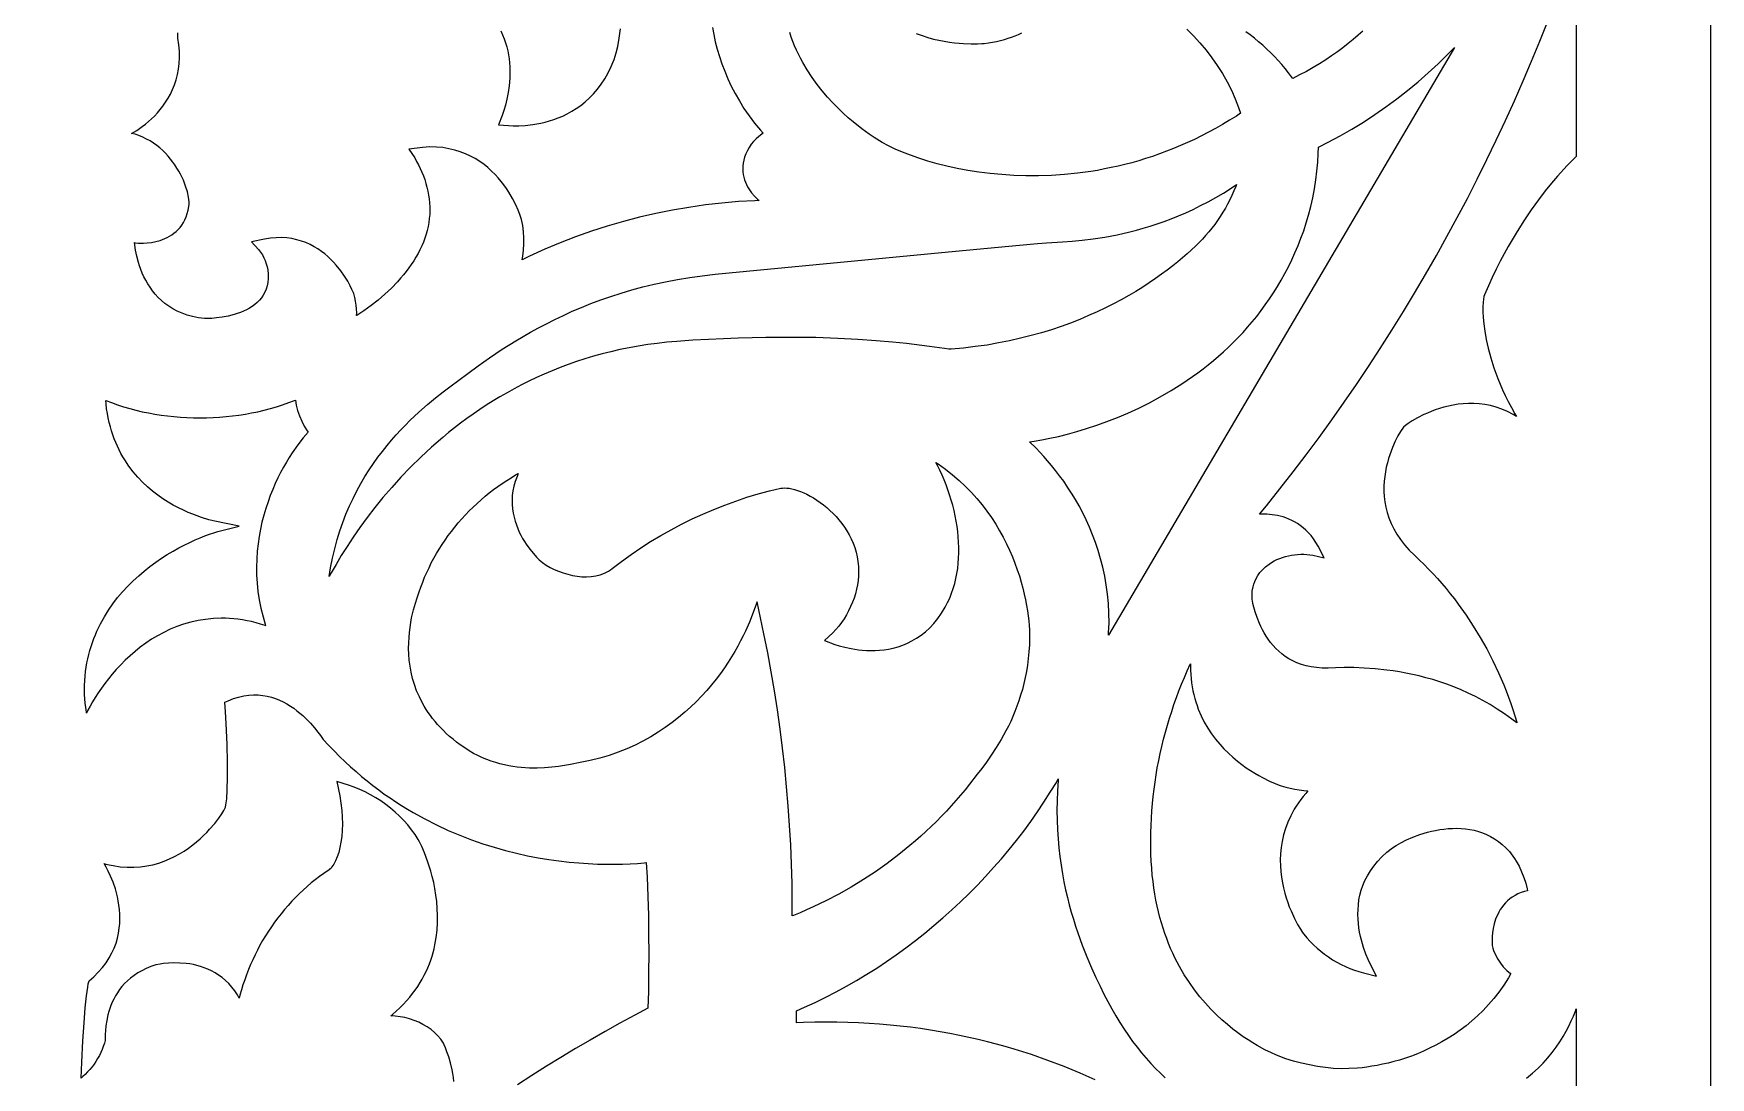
# Model space of a CAD drawing. Extents: x -122 to 128, y -135 to 115.
# Drawn here: x 3.1 to 128.1, y -40.2 to 37.6 of the extents above; entities that cross this region are included whole.
import ezdxf

# ---------------------------------------------------------------- set-up
doc = ezdxf.new("R2010")
doc.units = 0
doc.header["$MEASUREMENT"] = 0
doc.layers.add('LAYER_1', color=18, linetype='CONTINUOUS')

msp = doc.modelspace()

# ---------------------------------------------------------------- linework, layer by layer
at = {"layer": 'LAYER_1'}
for points in [[(-121.91, 115.49), (128.09, 115.49), (128.09, -134.51), (-121.91, -134.51)], [(83.22, -7.21), (83.23, -7.04), (83.26, -6.3), (83.25, -5.57), (83.21, -4.85), (83.15, -4.15), (83.05, -3.47), (82.94, -2.8), (82.8, -2.15), (82.63, -1.52), (82.45, -0.91), (82.25, -0.31), (82.03, 0.27), (81.8, 0.84), (81.55, 1.38), (81.3, 1.91), (81.03, 2.42), (80.75, 2.9), (80.46, 3.38), (80.17, 3.83), (79.88, 4.26), (79.58, 4.67), (79.28, 5.06), (78.98, 5.43), (78.68, 5.79), (78.39, 6.12), (78.1, 6.43), (77.82, 6.72), (77.32, 7.2), (77.67, 7.25), (78.24, 7.35), (78.85, 7.47), (79.5, 7.61), (80.17, 7.78), (80.87, 7.97), (81.59, 8.19), (82.34, 8.44), (83.1, 8.71), (83.88, 9.02), (84.67, 9.35), (85.47, 9.72), (86.27, 10.12), (87.08, 10.55), (87.88, 11.02), (88.69, 11.52), (89.48, 12.06), (89.88, 12.35), (90.27, 12.64), (90.66, 12.95), (91.04, 13.26), (91.42, 13.59), (91.8, 13.92), (92.17, 14.26), (92.53, 14.62), (92.89, 14.98), (93.25, 15.36), (93.59, 15.75), (93.93, 16.15), (94.27, 16.55), (94.59, 16.98), (94.91, 17.41), (95.22, 17.85), (95.52, 18.31), (95.81, 18.77), (96.1, 19.25), (96.37, 19.74), (96.63, 20.24), (96.88, 20.76), (97.12, 21.29), (97.35, 21.83), (97.56, 22.38), (97.77, 22.94), (97.96, 23.52), (98.14, 24.11), (98.31, 24.75), (98.45, 25.4), (98.58, 26.06), (98.68, 26.72), (98.76, 27.38), (98.82, 28.04), (98.86, 28.7), (98.87, 29.17), (99.6, 29.54), (100.49, 30.01), (101.36, 30.51), (102.22, 31.04), (103.07, 31.59), (103.9, 32.17), (104.72, 32.77), (105.52, 33.39), (106.3, 34.04), (107.06, 34.71), (107.8, 35.39), (108.52, 36.1), (109, 36.6)], [(92.71, 26.23), (92.57, 25.9), (92.42, 25.57), (92.27, 25.25), (92.1, 24.93), (91.93, 24.62), (91.74, 24.31), (91.55, 24), (91.35, 23.7), (91.14, 23.41), (90.92, 23.13), (90.7, 22.85), (90.46, 22.58), (90.22, 22.32), (89.7, 21.79), (89.09, 21.22), (88.39, 20.62), (88.01, 20.32), (87.6, 20), (87.18, 19.69), (86.73, 19.37), (86.26, 19.05), (85.77, 18.74), (85.26, 18.42), (84.73, 18.1), (84.17, 17.79), (83.6, 17.49), (83, 17.19), (82.38, 16.89), (81.74, 16.61), (81.08, 16.33), (80.39, 16.06), (79.69, 15.81), (78.96, 15.56), (78.22, 15.33), (77.45, 15.12), (76.66, 14.92), (75.85, 14.74), (75.02, 14.57), (74.17, 14.42), (73.29, 14.3), (72.4, 14.19), (71.5, 14.11), (71.33, 14.12), (71, 14.15), (69.88, 14.31), (68.17, 14.52), (67.11, 14.63), (65.89, 14.74), (64.54, 14.83), (63.04, 14.91), (61.4, 14.97), (59.61, 14.99), (57.68, 14.98), (56.67, 14.96), (55.61, 14.93), (54.52, 14.89), (53.4, 14.84), (52.24, 14.77), (51.04, 14.68), (50.31, 14.62), (49.59, 14.54), (48.88, 14.45), (48.17, 14.34), (47.48, 14.21), (46.8, 14.08), (46.13, 13.92), (45.48, 13.76), (44.83, 13.58), (44.19, 13.39), (43.56, 13.18), (42.95, 12.97), (42.34, 12.74), (41.74, 12.5), (41.16, 12.25), (40.58, 11.99), (40.02, 11.72), (39.46, 11.44), (38.92, 11.16), (38.39, 10.86), (37.86, 10.56), (37.35, 10.25), (36.84, 9.93), (36.35, 9.6), (35.87, 9.27), (35.39, 8.93), (34.93, 8.59), (34.48, 8.24), (34.03, 7.89), (33.6, 7.53), (32.76, 6.8), (31.96, 6.06), (31.2, 5.32), (30.48, 4.56), (29.79, 3.81), (29.14, 3.05), (28.53, 2.3), (27.96, 1.55), (27.42, 0.82), (26.92, 0.1), (26.46, -0.6), (26.03, -1.28), (25.64, -1.94), (25.28, -2.57), (25.13, -2.83), (25.23, -2.19), (25.37, -1.47), (25.54, -0.77), (25.72, -0.09), (25.92, 0.56), (26.15, 1.2), (26.38, 1.82), (26.64, 2.42), (26.91, 2.99), (27.19, 3.55), (27.49, 4.09), (27.79, 4.61), (28.11, 5.11), (28.43, 5.59), (28.76, 6.05), (29.1, 6.49), (29.44, 6.92), (29.78, 7.33), (30.12, 7.72), (30.46, 8.09), (30.81, 8.45), (31.15, 8.79), (31.81, 9.41), (32.45, 9.98), (33.06, 10.48), (33.62, 10.92), (34.12, 11.3), (35.46, 12.3), (36.24, 12.87), (37.09, 13.47), (38.03, 14.1), (39.05, 14.74), (39.58, 15.06), (40.14, 15.38), (40.72, 15.7), (41.32, 16.01), (41.94, 16.32), (42.59, 16.63), (43.25, 16.93), (43.93, 17.22), (44.64, 17.51), (45.37, 17.78), (46.12, 18.04), (46.89, 18.29), (47.69, 18.53), (48.51, 18.75), (49.35, 18.95), (50.21, 19.14), (51.1, 19.31), (52.01, 19.45), (52.94, 19.58), (53.9, 19.69), (71.81, 21.41), (76.59, 21.87), (77.94, 21.99), (78.59, 22.04), (79.79, 22.11), (80.5, 22.16), (81.26, 22.24), (82.07, 22.34), (82.94, 22.47), (83.86, 22.64), (84.81, 22.85), (85.31, 22.98), (85.81, 23.12), (86.32, 23.27), (86.84, 23.44), (87.37, 23.63), (87.9, 23.83), (88.44, 24.04), (88.99, 24.28), (89.54, 24.53), (90.09, 24.81), (90.66, 25.1), (91.22, 25.42), (91.79, 25.75), (92.36, 26.11), (92.76, 26.38)], [(22.67, 9.93), (22.78, 9.53), (22.91, 9.13), (23.08, 8.75), (23.27, 8.38), (23.49, 8.03), (23.57, 7.93), (23.19, 7.5), (22.79, 6.97), (22.36, 6.37), (22.15, 6.03), (21.94, 5.68), (21.72, 5.31), (21.51, 4.92), (21.31, 4.52), (21.11, 4.09), (20.92, 3.65), (20.74, 3.2), (20.57, 2.73), (20.41, 2.24), (20.26, 1.74), (20.12, 1.22), (20.01, 0.7), (19.91, 0.15), (19.83, -0.4), (19.77, -0.96), (19.73, -1.54), (19.71, -2.13), (19.72, -2.72), (19.76, -3.33), (19.82, -3.95), (19.92, -4.57), (20.04, -5.2), (20.2, -5.84), (20.39, -6.48), (20.4, -6.51), (20.35, -6.49), (20.02, -6.38), (19.69, -6.29), (19.35, -6.2), (19.02, -6.13), (18.68, -6.07), (18.33, -6.02), (18.02, -5.99), (17.71, -5.97), (17.4, -5.95), (17.09, -5.95), (16.5, -5.97), (15.92, -6.03), (15.36, -6.12), (14.81, -6.24), (14.28, -6.39), (13.77, -6.57), (13.27, -6.77), (12.8, -7), (12.33, -7.25), (11.89, -7.52), (11.46, -7.8), (11.05, -8.1), (10.66, -8.42), (10.29, -8.74), (9.93, -9.08), (9.59, -9.42), (9.26, -9.77), (8.96, -10.12), (8.67, -10.47), (8.4, -10.82), (8.15, -11.17), (7.91, -11.51), (7.69, -11.85), (7.49, -12.18), (7.31, -12.5), (7.15, -12.81), (7.04, -13.02), (7.03, -12.94), (6.98, -12.61), (6.94, -12.28), (6.92, -11.96), (6.9, -11.63), (6.89, -11.3), (6.9, -10.95), (6.91, -10.6), (6.94, -10.26), (6.97, -9.93), (7.02, -9.6), (7.07, -9.28), (7.14, -8.97), (7.21, -8.66), (7.29, -8.35), (7.38, -8.05), (7.48, -7.76), (7.58, -7.47), (7.7, -7.19), (7.82, -6.91), (8.08, -6.37), (8.37, -5.85), (8.68, -5.35), (9.01, -4.87), (9.36, -4.41), (9.73, -3.98), (10.12, -3.56), (10.52, -3.16), (10.93, -2.79), (11.35, -2.43), (11.77, -2.09), (12.2, -1.78), (12.63, -1.48), (13.06, -1.2), (13.49, -0.95), (13.91, -0.71), (14.33, -0.49), (14.73, -0.29), (15.13, -0.11), (15.51, 0.05), (15.87, 0.2), (16.21, 0.32), (16.54, 0.43), (16.83, 0.51), (18.43, 0.92), (16.61, 1.28), (16.17, 1.4), (15.61, 1.57), (14.97, 1.8), (14.62, 1.94), (14.26, 2.1), (13.89, 2.28), (13.51, 2.49), (13.13, 2.71), (12.74, 2.96), (12.35, 3.23), (11.97, 3.52), (11.59, 3.84), (11.23, 4.18), (10.87, 4.56), (10.53, 4.96), (10.2, 5.39), (9.89, 5.85), (9.75, 6.09), (9.61, 6.34), (9.47, 6.6), (9.34, 6.87), (9.22, 7.14), (9.11, 7.43), (9, 7.72), (8.91, 8.02), (8.82, 8.33), (8.73, 8.65), (8.66, 8.98), (8.6, 9.32), (8.54, 9.67), (8.5, 10.03), (8.47, 10.29), (8.9, 10.13), (9.35, 9.97), (9.8, 9.82), (10.26, 9.69), (10.72, 9.57), (11.18, 9.45), (11.65, 9.36), (12.13, 9.27), (12.6, 9.19), (13.08, 9.13), (13.56, 9.08), (14.05, 9.04), (14.53, 9.01), (15.02, 8.99), (15.5, 8.98), (15.99, 8.99), (16.48, 9.01), (16.96, 9.04), (17.44, 9.08), (17.92, 9.13), (18.4, 9.19), (18.88, 9.27), (19.35, 9.36), (19.82, 9.45), (20.29, 9.57), (20.75, 9.69), (21.21, 9.82), (21.66, 9.97), (22.11, 10.13), (22.55, 10.29), (22.61, 10.32)], [(70.53, 5.56), (71.08, 5.16), (71.6, 4.75), (72.1, 4.32), (72.56, 3.88), (73, 3.43), (73.41, 2.97), (73.8, 2.51), (74.16, 2.03), (74.5, 1.55), (74.81, 1.07), (75.1, 0.58), (75.37, 0.09), (75.62, -0.39), (75.85, -0.88), (76.06, -1.37), (76.25, -1.85), (76.42, -2.33), (76.58, -2.79), (76.71, -3.26), (76.84, -3.71), (76.94, -4.15), (77.03, -4.58), (77.11, -5), (77.18, -5.4), (77.23, -5.78), (77.27, -6.15), (77.3, -6.5), (77.32, -6.82), (77.33, -7.41), (77.32, -7.93), (77.29, -8.45), (77.24, -8.95), (77.18, -9.44), (77.1, -9.91), (77.01, -10.37), (76.91, -10.82), (76.8, -11.26), (76.67, -11.69), (76.54, -12.1), (76.4, -12.5), (76.25, -12.89), (76.09, -13.27), (75.93, -13.64), (75.76, -13.99), (75.58, -14.33), (75.22, -14.99), (74.85, -15.59), (74.48, -16.16), (74.12, -16.67), (73.77, -17.15), (73.43, -17.58), (72.85, -18.31), (72.53, -18.73), (72.19, -19.14), (71.85, -19.54), (71.5, -19.94), (71.14, -20.33), (70.77, -20.71), (70.4, -21.09), (70.01, -21.47), (69.63, -21.83), (69.23, -22.19), (68.83, -22.55), (68.42, -22.9), (67.59, -23.57), (66.73, -24.22), (65.85, -24.84), (64.96, -25.43), (64.04, -25.99), (63.11, -26.52), (62.16, -27.01), (61.2, -27.47), (60.72, -27.69), (60.23, -27.9), (59.74, -28.1), (59.65, -28.14), (59.65, -27.15), (59.63, -25.71), (59.59, -24.27), (59.53, -22.83), (59.45, -21.39), (59.35, -19.95), (59.23, -18.51), (59.09, -17.08), (58.93, -15.64), (58.74, -14.21), (58.54, -12.78), (58.32, -11.36), (58.08, -9.94), (57.82, -8.52), (57.54, -7.11), (57.02, -4.72), (56.45, -6.25), (56.16, -6.92), (55.99, -7.27), (55.8, -7.64), (55.6, -8.03), (55.37, -8.42), (55.13, -8.82), (54.87, -9.23), (54.59, -9.65), (54.29, -10.07), (53.97, -10.49), (53.63, -10.91), (53.27, -11.33), (52.89, -11.75), (52.5, -12.16), (52.07, -12.57), (51.63, -12.96), (51.17, -13.35), (50.69, -13.73), (50.18, -14.1), (49.65, -14.45), (49.1, -14.79), (48.52, -15.1), (47.93, -15.4), (47.31, -15.68), (46.66, -15.94), (45.99, -16.17), (45.3, -16.38), (44.58, -16.56), (43.83, -16.71), (43.11, -16.84), (42.22, -16.99), (41.72, -17.05), (41.19, -17.09), (40.63, -17.12), (40.05, -17.12), (39.44, -17.08), (39.14, -17.05), (38.82, -17), (38.51, -16.95), (38.19, -16.88), (37.86, -16.8), (37.54, -16.71), (37.21, -16.6), (36.88, -16.48), (36.55, -16.35), (36.22, -16.19), (35.89, -16.02), (35.56, -15.83), (35.23, -15.62), (34.9, -15.39), (34.62, -15.18), (34.36, -14.97), (34.1, -14.76), (33.86, -14.54), (33.64, -14.32), (33.42, -14.1), (33.21, -13.88), (33.02, -13.65), (32.84, -13.43), (32.67, -13.2), (32.51, -12.97), (32.36, -12.74), (32.21, -12.51), (32.08, -12.28), (31.85, -11.81), (31.65, -11.35), (31.48, -10.89), (31.35, -10.43), (31.24, -9.97), (31.16, -9.52), (31.1, -9.07), (31.07, -8.63), (31.05, -8.21), (31.06, -7.79), (31.08, -7.39), (31.11, -7), (31.16, -6.63), (31.21, -6.27), (31.27, -5.93), (31.34, -5.62), (31.41, -5.33), (31.56, -4.82), (31.68, -4.42), (31.84, -3.99), (31.97, -3.62), (32.1, -3.25), (32.24, -2.89), (32.4, -2.53), (32.57, -2.18), (32.74, -1.83), (32.93, -1.48), (33.13, -1.13), (33.33, -0.79), (33.55, -0.45), (33.77, -0.12), (34.01, 0.21), (34.25, 0.53), (34.5, 0.85), (34.75, 1.16), (35.02, 1.46), (35.29, 1.76), (35.57, 2.05), (35.86, 2.33), (36.15, 2.61), (36.45, 2.88), (36.75, 3.14), (37.06, 3.4), (37.38, 3.64), (37.7, 3.88), (38.03, 4.1), (38.36, 4.32), (38.69, 4.53), (39.03, 4.73), (39.22, 4.83), (39.13, 4.61), (39, 4.25), (38.9, 3.89), (38.83, 3.54), (38.78, 3.19), (38.77, 2.85), (38.77, 2.52), (38.8, 2.2), (38.84, 1.89), (38.91, 1.59), (38.99, 1.29), (39.08, 1.01), (39.18, 0.74), (39.3, 0.48), (39.42, 0.24), (39.55, 0), (39.68, -0.22), (39.82, -0.43), (40.09, -0.81), (40.35, -1.13), (40.59, -1.39), (40.79, -1.59), (41.03, -1.8), (41.31, -1.99), (41.6, -2.16), (41.91, -2.31), (42.23, -2.45), (42.57, -2.57), (42.91, -2.67), (43.26, -2.75), (43.61, -2.81), (43.96, -2.85), (44.31, -2.85), (44.66, -2.84), (45, -2.79), (45.33, -2.7), (45.64, -2.59), (45.8, -2.52), (45.95, -2.43), (46.09, -2.34), (46.22, -2.24), (46.92, -1.71), (47.63, -1.2), (48.35, -0.7), (49.09, -0.23), (49.84, 0.22), (50.61, 0.65), (51.39, 1.06), (52.18, 1.45), (52.98, 1.82), (53.79, 2.17), (54.61, 2.49), (55.43, 2.79), (56.27, 3.07), (57.11, 3.32), (57.95, 3.54), (58.79, 3.74), (58.92, 3.76), (59.07, 3.77), (59.24, 3.76), (59.42, 3.74), (59.61, 3.7), (59.82, 3.65), (60.04, 3.58), (60.27, 3.5), (60.5, 3.4), (60.74, 3.29), (60.99, 3.16), (61.24, 3.02), (61.48, 2.86), (61.73, 2.69), (61.98, 2.5), (62.22, 2.3), (62.46, 2.09), (62.69, 1.87), (62.92, 1.63), (63.13, 1.38), (63.34, 1.12), (63.54, 0.85), (63.72, 0.57), (63.89, 0.27), (64.04, -0.04), (64.18, -0.35), (64.3, -0.68), (64.4, -1.02), (64.48, -1.37), (64.54, -1.73), (64.58, -2.1), (64.59, -2.48), (64.58, -2.8), (64.55, -3.13), (64.51, -3.46), (64.44, -3.79), (64.36, -4.12), (64.25, -4.44), (64.14, -4.76), (64, -5.08), (63.85, -5.39), (63.69, -5.69), (63.51, -5.98), (63.31, -6.26), (63.11, -6.53), (62.89, -6.79), (62.66, -7.03), (62.05, -7.6), (62.83, -7.9), (63.15, -8), (63.56, -8.11), (64.04, -8.21), (64.58, -8.3), (64.87, -8.33), (65.18, -8.35), (65.49, -8.36), (65.82, -8.35), (66.15, -8.33), (66.49, -8.3), (66.83, -8.25), (67.18, -8.17), (67.53, -8.08), (67.88, -7.96), (68.23, -7.81), (68.57, -7.64), (68.91, -7.44), (69.25, -7.21), (69.58, -6.95), (69.9, -6.66), (70.21, -6.33), (70.5, -5.96), (70.78, -5.56), (71.05, -5.12), (71.23, -4.78), (71.39, -4.44), (71.53, -4.09), (71.65, -3.73), (71.76, -3.36), (71.85, -2.99), (71.92, -2.61), (71.98, -2.23), (72.02, -1.85), (72.05, -1.46), (72.06, -1.07), (72.06, -0.68), (72.05, -0.28), (72.02, 0.11), (71.98, 0.51), (71.93, 0.9), (71.87, 1.3), (71.79, 1.69), (71.71, 2.08), (71.61, 2.47), (71.5, 2.86), (71.38, 3.24), (71.25, 3.62), (71.12, 3.99), (70.97, 4.36), (70.81, 4.72), (70.65, 5.08), (70.48, 5.43), (70.35, 5.67)], [(89.33, -9.49), (89.34, -9.81), (89.35, -10.14), (89.38, -10.45), (89.41, -10.76), (89.46, -11.06), (89.51, -11.35), (89.57, -11.64), (89.65, -11.92), (89.73, -12.19), (89.82, -12.46), (89.91, -12.72), (90.12, -13.22), (90.36, -13.7), (90.62, -14.14), (90.9, -14.57), (91.2, -14.96), (91.51, -15.34), (91.83, -15.68), (92.16, -16.01), (92.49, -16.31), (92.83, -16.59), (93.16, -16.85), (93.49, -17.09), (93.81, -17.3), (94.12, -17.5), (94.42, -17.67), (94.71, -17.83), (95.22, -18.09), (95.64, -18.27), (95.94, -18.39), (96.1, -18.45), (96.43, -18.54), (96.76, -18.62), (97.1, -18.68), (97.43, -18.74), (97.77, -18.78), (98.09, -18.81), (97.92, -19), (97.73, -19.24), (97.55, -19.47), (97.38, -19.71), (97.22, -19.95), (97.07, -20.19), (96.94, -20.43), (96.81, -20.67), (96.59, -21.15), (96.41, -21.63), (96.27, -22.1), (96.16, -22.58), (96.08, -23.04), (96.04, -23.5), (96.02, -23.96), (96.03, -24.4), (96.06, -24.83), (96.11, -25.25), (96.18, -25.66), (96.26, -26.05), (96.36, -26.43), (96.47, -26.79), (96.58, -27.14), (96.7, -27.46), (96.83, -27.77), (97.08, -28.32), (97.32, -28.77), (97.53, -29.13), (97.69, -29.37), (97.78, -29.5), (98.01, -29.78), (98.25, -30.04), (98.5, -30.3), (98.77, -30.54), (99.04, -30.77), (99.33, -30.99), (99.62, -31.2), (99.93, -31.4), (100.24, -31.58), (100.56, -31.75), (100.88, -31.91), (101.21, -32.05), (101.55, -32.18), (101.89, -32.29), (102.23, -32.39), (103.21, -32.63), (102.72, -31.7), (102.58, -31.39), (102.41, -30.98), (102.24, -30.5), (102.08, -29.95), (102.01, -29.66), (101.94, -29.35), (101.89, -29.03), (101.85, -28.7), (101.82, -28.37), (101.81, -28.02), (101.82, -27.67), (101.85, -27.31), (101.89, -26.95), (101.96, -26.59), (102.06, -26.23), (102.18, -25.87), (102.34, -25.5), (102.52, -25.14), (102.74, -24.78), (102.99, -24.43), (103.28, -24.08), (103.6, -23.73), (103.97, -23.39), (104.39, -23.06), (104.66, -22.88), (105.01, -22.68), (105.43, -22.47), (105.9, -22.26), (106.43, -22.07), (107, -21.9), (107.29, -21.82), (107.6, -21.76), (107.91, -21.7), (108.22, -21.66), (108.54, -21.63), (108.86, -21.61), (109.18, -21.6), (109.51, -21.62), (109.83, -21.64), (110.15, -21.69), (110.47, -21.75), (110.79, -21.84), (111.1, -21.94), (111.4, -22.07), (111.7, -22.21), (112, -22.39), (112.29, -22.58), (112.56, -22.81), (112.83, -23.06), (113.1, -23.34), (113.23, -23.51), (113.37, -23.68), (113.49, -23.86), (113.61, -24.05), (113.82, -24.44), (114.01, -24.84), (114.18, -25.27), (114.32, -25.7), (114.44, -26.13), (114.46, -26.26), (114.23, -26.32), (113.98, -26.4), (113.74, -26.5), (113.53, -26.61), (113.32, -26.73), (113.14, -26.87), (112.97, -27.01), (112.81, -27.17), (112.67, -27.33), (112.54, -27.5), (112.42, -27.67), (112.32, -27.85), (112.23, -28.03), (112.15, -28.21), (112.08, -28.39), (111.98, -28.74), (111.9, -29.08), (111.85, -29.39), (111.82, -29.68), (111.81, -29.92), (111.81, -30.12), (111.83, -30.35), (111.88, -30.54), (111.93, -30.72), (112.06, -31.04), (112.23, -31.36), (112.43, -31.66), (112.65, -31.94), (112.91, -32.2), (113.18, -32.42), (113.22, -32.44), (113.03, -32.76), (112.68, -33.3), (112.32, -33.81), (111.94, -34.29), (111.55, -34.75), (111.14, -35.18), (110.73, -35.59), (110.3, -35.97), (109.87, -36.32), (109.43, -36.66), (108.98, -36.97), (108.53, -37.26), (108.08, -37.53), (107.62, -37.78), (107.16, -38), (106.71, -38.21), (106.25, -38.41), (105.8, -38.58), (105.36, -38.74), (104.92, -38.88), (104.48, -39), (104.06, -39.11), (103.65, -39.2), (103.24, -39.29), (102.85, -39.35), (102.48, -39.41), (102.12, -39.45), (101.78, -39.49), (101.14, -39.52), (100.6, -39.53), (100, -39.5), (99.39, -39.44), (98.79, -39.36), (98.2, -39.25), (97.6, -39.11), (97.02, -38.96), (96.44, -38.78), (95.87, -38.57), (95.69, -38.5), (95.36, -38.35), (94.88, -38.12), (94.29, -37.8), (93.97, -37.6), (93.62, -37.38), (93.25, -37.14), (92.87, -36.86), (92.48, -36.57), (92.08, -36.24), (91.67, -35.88), (91.26, -35.5), (90.85, -35.08), (90.44, -34.64), (90.03, -34.16), (89.63, -33.64), (89.25, -33.1), (88.87, -32.52), (88.51, -31.9), (88.17, -31.25), (88.01, -30.91), (87.85, -30.56), (87.7, -30.2), (87.56, -29.83), (87.42, -29.45), (87.29, -29.06), (87.17, -28.66), (87.05, -28.25), (86.94, -27.83), (86.84, -27.4), (86.75, -26.96), (86.67, -26.51), (86.6, -26.05), (86.54, -25.57), (86.48, -25.09), (86.44, -24.59), (86.41, -24.06), (86.38, -23.53), (86.37, -23), (86.37, -22.46), (86.37, -21.92), (86.39, -21.39), (86.42, -20.85), (86.45, -20.31), (86.5, -19.77), (86.55, -19.23), (86.62, -18.7), (86.69, -18.16), (86.77, -17.62), (86.86, -17.09), (86.97, -16.56), (87.08, -16.03), (87.2, -15.5), (87.32, -14.97), (87.46, -14.44), (87.61, -13.92), (87.76, -13.4), (87.93, -12.89), (88.1, -12.37), (88.28, -11.86), (88.47, -11.36), (88.67, -10.86), (88.88, -10.36), (89.09, -9.87), (89.32, -9.38), (89.34, -9.34)]]:
    msp.add_lwpolyline(points, close=True, dxfattribs=at)
for points in [[(118.09, 44.39), (118.09, 28.5), (118.08, 28.48), (117.93, 28.33), (117.42, 27.8), (116.69, 27), (116.25, 26.49), (115.78, 25.91), (115.27, 25.25), (114.73, 24.5), (114.18, 23.68), (113.6, 22.76), (113.31, 22.27), (113.02, 21.76), (112.72, 21.22), (112.42, 20.66), (112.13, 20.07), (111.83, 19.46), (111.54, 18.83), (111.24, 18.15), (111.2, 18.03), (111.17, 17.84), (111.15, 17.59), (111.13, 17.29), (111.13, 16.91), (111.15, 16.48), (111.19, 15.99), (111.27, 15.44), (111.37, 14.83), (111.52, 14.18), (111.71, 13.47), (111.95, 12.72), (112.09, 12.33), (112.25, 11.93), (112.42, 11.51), (112.6, 11.09), (112.8, 10.66), (113.02, 10.21), (113.26, 9.76), (113.51, 9.3), (113.63, 9.1), (113.39, 9.24), (112.96, 9.46), (112.54, 9.64), (112.11, 9.78), (111.69, 9.9), (111.27, 9.98), (110.86, 10.03), (110.46, 10.06), (110.06, 10.06), (109.67, 10.04), (109.29, 10), (108.92, 9.94), (108.57, 9.87), (108.22, 9.79), (107.9, 9.69), (107.58, 9.58), (107.28, 9.47), (107, 9.35), (106.73, 9.23), (106.26, 8.99), (105.86, 8.76), (105.56, 8.57), (105.35, 8.41), (105.21, 8.3), (104.98, 7.96), (104.8, 7.65), (104.6, 7.26), (104.39, 6.78), (104.19, 6.24), (104.09, 5.95), (104.01, 5.64), (103.93, 5.31), (103.86, 4.97), (103.81, 4.62), (103.77, 4.26), (103.75, 3.89), (103.75, 3.51), (103.77, 3.13), (103.82, 2.73), (103.89, 2.34), (103.99, 1.93), (104.12, 1.53), (104.29, 1.12), (104.48, 0.72), (104.71, 0.31), (104.98, -0.09), (105.29, -0.48), (105.64, -0.87), (106.03, -1.25), (106.39, -1.59), (106.74, -1.93), (107.08, -2.28), (107.41, -2.63), (107.74, -2.99), (108.07, -3.36), (108.38, -3.74), (108.69, -4.12), (109, -4.51), (109.29, -4.9), (109.87, -5.71), (110.41, -6.53), (110.93, -7.38), (111.42, -8.24), (111.87, -9.12), (112.29, -10.01), (112.68, -10.92), (112.87, -11.37), (113.04, -11.83), (113.21, -12.3), (113.36, -12.76), (113.51, -13.22), (113.65, -13.69), (113.66, -13.75), (113.29, -13.46), (112.75, -13.08), (112.2, -12.72), (111.66, -12.39), (111.12, -12.08), (110.58, -11.79), (110.04, -11.53), (109.5, -11.29), (108.97, -11.07), (108.44, -10.87), (107.91, -10.69), (107.39, -10.52), (106.88, -10.38), (106.38, -10.25), (105.88, -10.13), (105.39, -10.03), (104.91, -9.94), (104.44, -9.87), (103.98, -9.81), (103.1, -9.72), (102.27, -9.66), (101.5, -9.63), (100.79, -9.63), (100.15, -9.64), (99.59, -9.66), (99.14, -9.66), (98.72, -9.63), (98.32, -9.58), (97.95, -9.5), (97.6, -9.4), (97.27, -9.28), (96.96, -9.13), (96.67, -8.98), (96.4, -8.8), (96.15, -8.61), (95.91, -8.41), (95.69, -8.2), (95.49, -7.98), (95.3, -7.75), (95.13, -7.52), (94.97, -7.28), (94.83, -7.04), (94.7, -6.8), (94.58, -6.57), (94.47, -6.34), (94.29, -5.89), (94.16, -5.48), (94.06, -5.13), (93.99, -4.85), (93.96, -4.66), (93.94, -4.56), (93.93, -4.46), (93.92, -4.26), (93.94, -3.96), (93.96, -3.79), (94, -3.61), (94.05, -3.41), (94.13, -3.2), (94.22, -2.99), (94.35, -2.77), (94.51, -2.55), (94.7, -2.34), (94.93, -2.12), (95.2, -1.91), (95.38, -1.79), (95.57, -1.68), (95.77, -1.58), (95.98, -1.49), (96.19, -1.41), (96.41, -1.34), (96.64, -1.29), (96.86, -1.24), (97.09, -1.21), (97.32, -1.19), (97.55, -1.18), (97.78, -1.18), (98.01, -1.19), (98.23, -1.22), (98.45, -1.25), (99.3, -1.45), (98.85, -0.57), (98.68, -0.29), (98.51, -0.03), (98.32, 0.21), (98.13, 0.43), (97.93, 0.62), (97.73, 0.8), (97.52, 0.96), (97.31, 1.11), (97.09, 1.23), (96.88, 1.35), (96.66, 1.44), (96.45, 1.53), (96.23, 1.6), (96.02, 1.65), (95.81, 1.7), (95.41, 1.77), (95.03, 1.8), (94.69, 1.8), (94.47, 1.8), (95, 2.44), (96, 3.69), (96.99, 4.96), (97.96, 6.24), (98.92, 7.53), (99.86, 8.83), (100.79, 10.15), (101.7, 11.48), (102.6, 12.82), (103.48, 14.17), (104.35, 15.53), (105.2, 16.91), (106.04, 18.29), (106.86, 19.68), (107.66, 21.09), (108.45, 22.5), (109.22, 23.92), (109.97, 25.35), (110.71, 26.79), (111.43, 28.24), (112.13, 29.69), (112.81, 31.15), (113.48, 32.62), (114.13, 34.1), (114.76, 35.58), (115.37, 37.07), (115.97, 38.57)], [(53.69, 38.09), (53.79, 37.56), (53.91, 37.02), (54.05, 36.48), (54.22, 35.93), (54.4, 35.38), (54.61, 34.83), (54.84, 34.27), (55.1, 33.72), (55.39, 33.16), (55.71, 32.61), (56.05, 32.06), (56.43, 31.51), (56.84, 30.96), (57.28, 30.43), (57.49, 30.2), (57.38, 30.13), (57.16, 29.97), (56.96, 29.78), (56.76, 29.59), (56.59, 29.38), (56.43, 29.15), (56.3, 28.91), (56.19, 28.67), (56.1, 28.43), (56.04, 28.2), (55.99, 27.97), (55.97, 27.75), (55.96, 27.53), (55.97, 27.32), (56, 27.12), (56.04, 26.92), (56.09, 26.73), (56.16, 26.55), (56.24, 26.38), (56.32, 26.21), (56.42, 26.06), (56.62, 25.77), (56.83, 25.52), (57.06, 25.29), (57.18, 25.18), (56.87, 25.17), (55.64, 25.11), (54.4, 25), (53.17, 24.86), (51.94, 24.68), (50.71, 24.47), (49.48, 24.23), (48.27, 23.95), (47.06, 23.63), (45.86, 23.29), (44.68, 22.9), (43.5, 22.49), (42.34, 22.04), (41.2, 21.56), (40.07, 21.05), (39.52, 20.78), (39.57, 21.04), (39.62, 21.49), (39.65, 21.95), (39.65, 22.41), (39.62, 22.86), (39.56, 23.32), (39.47, 23.77), (39.35, 24.14), (39.22, 24.47), (39.04, 24.87), (38.8, 25.33), (38.51, 25.82), (38.34, 26.08), (38.15, 26.35), (37.95, 26.61), (37.73, 26.87), (37.49, 27.13), (37.23, 27.39), (36.96, 27.64), (36.67, 27.87), (36.35, 28.1), (36.02, 28.31), (35.67, 28.5), (35.3, 28.67), (34.9, 28.83), (34.49, 28.95), (34.05, 29.05), (33.59, 29.13), (33.12, 29.17), (32.62, 29.18), (32.09, 29.15), (31.07, 29.03), (31.51, 28.36), (31.65, 28.11), (31.79, 27.85), (31.92, 27.58), (32.04, 27.31), (32.15, 27.04), (32.25, 26.76), (32.34, 26.47), (32.41, 26.18), (32.48, 25.89), (32.53, 25.6), (32.57, 25.31), (32.6, 25.02), (32.62, 24.73), (32.62, 24.44), (32.62, 24.15), (32.59, 23.85), (32.55, 23.55), (32.5, 23.26), (32.43, 22.96), (32.35, 22.67), (32.26, 22.38), (32.15, 22.09), (32.03, 21.81), (31.89, 21.52), (31.75, 21.24), (31.59, 20.97), (31.43, 20.7), (31.25, 20.43), (31.06, 20.16), (30.87, 19.9), (30.66, 19.64), (30.45, 19.39), (30.23, 19.14), (29.77, 18.66), (29.28, 18.2), (28.78, 17.77), (28.26, 17.36), (27.72, 16.97), (27.18, 16.62), (27.17, 16.61), (27.18, 16.81), (27.17, 17.11), (27.14, 17.39), (27.1, 17.68), (27.04, 17.96), (26.96, 18.25), (26.83, 18.56), (26.7, 18.83), (26.51, 19.17), (26.28, 19.54), (25.99, 19.95), (25.66, 20.38), (25.46, 20.59), (25.26, 20.8), (25.04, 21.01), (24.8, 21.21), (24.55, 21.4), (24.28, 21.58), (24, 21.75), (23.7, 21.91), (23.39, 22.05), (23.06, 22.17), (22.71, 22.27), (22.35, 22.35), (21.97, 22.4), (21.58, 22.43), (21.17, 22.42), (20.75, 22.39), (20.3, 22.32), (19.34, 22.11), (19.87, 21.53), (20.01, 21.34), (20.15, 21.14), (20.26, 20.92), (20.36, 20.71), (20.44, 20.48), (20.5, 20.25), (20.55, 20.03), (20.58, 19.69), (20.58, 19.38), (20.56, 19.09), (20.51, 18.82), (20.43, 18.58), (20.34, 18.35), (20.22, 18.14), (20.09, 17.94), (19.94, 17.76), (19.77, 17.59), (19.59, 17.44), (19.39, 17.3), (19.19, 17.17), (18.97, 17.05), (18.75, 16.94), (18.52, 16.85), (18.28, 16.77), (18.05, 16.69), (17.59, 16.58), (17.15, 16.49), (16.74, 16.44), (16.39, 16.4), (16.11, 16.39), (15.84, 16.39), (15.39, 16.45), (14.95, 16.54), (14.54, 16.65), (14.16, 16.79), (13.81, 16.94), (13.48, 17.12), (13.17, 17.31), (12.89, 17.52), (12.63, 17.74), (12.38, 17.97), (12.16, 18.21), (11.96, 18.46), (11.78, 18.72), (11.61, 18.98), (11.46, 19.25), (11.32, 19.51), (11.2, 19.78), (11.09, 20.05), (11, 20.31), (10.92, 20.56), (10.79, 21.05), (10.7, 21.49), (10.64, 21.86), (10.62, 22.05), (10.66, 22.04), (10.88, 22.02), (11.3, 22.01), (11.57, 22.03), (11.88, 22.07), (12.2, 22.13), (12.54, 22.22), (12.88, 22.35), (13.06, 22.43), (13.23, 22.53), (13.4, 22.63), (13.56, 22.75), (13.72, 22.88), (13.87, 23.02), (14.01, 23.18), (14.15, 23.36), (14.27, 23.55), (14.38, 23.76), (14.47, 23.98), (14.55, 24.22), (14.62, 24.48), (14.66, 24.75), (14.68, 24.91), (14.68, 25.08), (14.67, 25.26), (14.64, 25.45), (14.56, 25.84), (14.43, 26.26), (14.26, 26.7), (14.04, 27.15), (13.92, 27.38), (13.78, 27.61), (13.63, 27.84), (13.47, 28.06), (13.3, 28.28), (13.12, 28.5), (12.93, 28.71), (12.72, 28.91), (12.5, 29.11), (12.27, 29.29), (12.03, 29.47), (11.78, 29.63), (11.52, 29.77), (11.24, 29.91), (10.95, 30.03), (10.66, 30.13), (10.4, 30.19), (10.78, 30.42), (11.2, 30.72), (11.43, 30.89), (11.65, 31.07), (11.88, 31.27), (12.1, 31.49), (12.32, 31.72), (12.53, 31.97), (12.74, 32.23), (12.94, 32.52), (13.13, 32.81), (13.3, 33.13), (13.46, 33.47), (13.6, 33.82), (13.72, 34.19), (13.82, 34.58), (13.9, 34.99), (13.95, 35.41), (13.97, 35.86), (13.96, 36.32), (13.92, 36.8), (13.85, 37.29), (13.84, 37.39), (13.84, 37.48), (13.85, 37.7)], [(37.93, 37.84), (38.06, 37.55), (38.18, 37.25), (38.28, 36.95), (38.37, 36.65), (38.44, 36.35), (38.5, 36.05), (38.54, 35.75), (38.58, 35.46), (38.6, 35.16), (38.6, 34.87), (38.6, 34.58), (38.59, 34.3), (38.55, 33.75), (38.47, 33.23), (38.38, 32.74), (38.26, 32.29), (38.15, 31.89), (38.03, 31.53), (37.76, 30.84), (38.5, 30.78), (38.84, 30.76), (39.26, 30.76), (39.75, 30.79), (40.3, 30.85), (40.6, 30.9), (40.91, 30.96), (41.22, 31.03), (41.54, 31.12), (41.87, 31.22), (42.21, 31.35), (42.54, 31.49), (42.88, 31.66), (43.21, 31.84), (43.55, 32.05), (43.88, 32.28), (44.2, 32.54), (44.52, 32.83), (44.82, 33.15), (45.12, 33.49), (45.4, 33.87), (45.67, 34.27), (45.92, 34.71), (46.16, 35.19), (46.37, 35.7), (46.52, 36.21), (46.64, 36.68), (46.75, 37.28), (46.85, 37.99)], [(89.06, 37.97), (89.56, 37.47), (90.03, 36.94), (90.49, 36.4), (90.92, 35.83), (91.33, 35.25), (91.71, 34.65), (92.06, 34.03), (92.38, 33.41), (92.67, 32.77), (92.92, 32.13), (93.07, 31.7), (92.75, 31.49), (92.23, 31.17), (91.71, 30.86), (91.2, 30.56), (90.67, 30.28), (90.15, 30.01), (89.63, 29.75), (89.11, 29.51), (88.59, 29.28), (88.07, 29.06), (87.55, 28.86), (87.03, 28.66), (86.51, 28.48), (85.99, 28.31), (85.47, 28.16), (84.96, 28.01), (84.45, 27.88), (83.93, 27.75), (83.42, 27.64), (82.92, 27.54), (82.41, 27.44), (81.91, 27.36), (80.91, 27.23), (79.93, 27.13), (78.96, 27.06), (78.01, 27.03), (77.07, 27.03), (76.16, 27.06), (75.26, 27.12), (74.39, 27.2), (73.55, 27.31), (72.73, 27.43), (71.94, 27.58), (71.17, 27.75), (70.44, 27.93), (69.75, 28.13), (69.09, 28.34), (68.46, 28.56), (67.87, 28.79), (67.33, 29.03), (66.82, 29.27), (66.36, 29.51), (65.94, 29.76), (65.75, 29.88), (65.37, 30.14), (64.83, 30.53), (64.18, 31.05), (63.82, 31.36), (63.45, 31.7), (63.06, 32.07), (62.67, 32.47), (62.28, 32.9), (61.88, 33.36), (61.5, 33.85), (61.12, 34.37), (60.77, 34.92), (60.43, 35.49), (60.27, 35.79), (60.11, 36.09), (59.96, 36.4), (59.82, 36.72), (59.69, 37.04), (59.57, 37.37), (59.46, 37.71)], [(68.89, 37.64), (69.32, 37.48), (69.75, 37.35), (70.17, 37.23), (70.58, 37.14), (70.98, 37.06), (71.37, 37), (71.74, 36.95), (72.08, 36.92), (72.41, 36.89), (72.99, 36.87), (73.45, 36.88), (73.78, 36.89), (73.95, 36.9), (74.27, 36.95), (74.58, 37), (74.88, 37.05), (75.17, 37.12), (75.46, 37.2), (75.73, 37.28), (76, 37.37), (76.26, 37.47), (76.5, 37.57), (76.75, 37.69)], [(102.18, 37.81), (101.83, 37.51), (101.47, 37.2), (101.09, 36.89), (100.69, 36.58), (100.28, 36.28), (99.85, 35.98), (99.41, 35.68), (98.95, 35.39), (98.47, 35.11), (97.98, 34.82), (97.47, 34.55), (96.95, 34.29), (96.87, 34.41), (96.63, 34.72), (96.39, 35.03), (96.13, 35.33), (95.87, 35.63), (95.59, 35.92), (95.31, 36.21), (95.02, 36.48), (94.72, 36.76), (94.41, 37.02), (94.1, 37.28), (93.78, 37.53), (93.46, 37.77)], [(34.43, -40.48), (34.4, -40.17), (34.35, -39.88), (34.3, -39.6), (34.17, -39.09), (34.04, -38.63), (33.91, -38.26), (33.8, -37.96), (33.71, -37.75), (33.65, -37.63), (33.55, -37.48), (33.45, -37.33), (33.24, -37.07), (32.99, -36.82), (32.72, -36.6), (32.43, -36.4), (32.12, -36.22), (31.8, -36.06), (31.47, -35.93), (31.12, -35.81), (30.77, -35.72), (30.42, -35.65), (30.06, -35.61), (29.72, -35.58), (29.84, -35.48), (30.13, -35.24), (30.4, -34.98), (30.66, -34.72), (30.9, -34.46), (31.13, -34.2), (31.35, -33.93), (31.55, -33.66), (31.74, -33.39), (31.91, -33.11), (32.07, -32.84), (32.22, -32.56), (32.36, -32.28), (32.48, -32), (32.6, -31.71), (32.7, -31.43), (32.8, -31.15), (32.88, -30.87), (32.95, -30.58), (33.01, -30.3), (33.11, -29.74), (33.17, -29.19), (33.21, -28.64), (33.21, -28.11), (33.19, -27.58), (33.15, -27.07), (33.09, -26.58), (33.01, -26.1), (32.92, -25.65), (32.81, -25.21), (32.7, -24.8), (32.59, -24.42), (32.47, -24.06), (32.24, -23.44), (32.03, -22.96), (31.87, -22.62), (31.77, -22.44), (31.53, -22.07), (31.27, -21.71), (30.99, -21.36), (30.69, -21.03), (30.38, -20.71), (30.05, -20.4), (29.71, -20.11), (29.35, -19.83), (28.98, -19.57), (28.6, -19.33), (28.21, -19.1), (27.82, -18.89), (27.41, -18.71), (27, -18.54), (26.58, -18.39), (25.69, -18.12), (25.92, -19.19), (26.01, -19.73), (26.07, -20.27), (26.1, -20.78), (26.11, -21.28), (26.1, -21.76), (26.06, -22.21), (26.01, -22.64), (25.93, -23.04), (25.84, -23.4), (25.73, -23.73), (25.61, -24.02), (25.48, -24.27), (25.33, -24.48), (25.27, -24.57), (25.19, -24.64), (25.12, -24.7), (25.05, -24.76), (24.73, -24.97), (24.41, -25.2), (24.09, -25.44), (23.79, -25.68), (23.48, -25.94), (23.19, -26.21), (22.9, -26.48), (22.61, -26.76), (22.34, -27.05), (22.07, -27.35), (21.8, -27.66), (21.55, -27.97), (21.3, -28.29), (21.06, -28.61), (20.82, -28.95), (20.6, -29.28), (20.38, -29.62), (20.17, -29.97), (19.97, -30.32), (19.78, -30.68), (19.6, -31.04), (19.43, -31.41), (19.26, -31.77), (19.11, -32.14), (18.96, -32.52), (18.83, -32.89), (18.7, -33.27), (18.59, -33.65), (18.48, -34.04), (18.43, -34.27), (18.29, -34.03), (18.09, -33.72), (17.87, -33.44), (17.64, -33.18), (17.4, -32.94), (17.15, -32.73), (16.89, -32.55), (16.63, -32.38), (16.36, -32.23), (16.09, -32.11), (15.81, -32), (15.54, -31.91), (15.27, -31.83), (15.01, -31.77), (14.74, -31.72), (14.48, -31.69), (13.99, -31.65), (13.54, -31.64), (13.14, -31.66), (12.79, -31.69), (12.52, -31.73), (12.22, -31.79), (11.84, -31.92), (11.49, -32.06), (11.17, -32.22), (10.87, -32.39), (10.59, -32.57), (10.33, -32.77), (10.09, -32.97), (9.88, -33.18), (9.68, -33.41), (9.5, -33.63), (9.34, -33.86), (9.2, -34.1), (9.07, -34.34), (8.96, -34.57), (8.86, -34.81), (8.78, -35.04), (8.7, -35.27), (8.64, -35.5), (8.55, -35.93), (8.49, -36.32), (8.45, -36.68), (8.43, -36.98), (8.43, -37.21), (8.42, -37.42), (8.37, -37.62), (8.29, -37.86), (8.21, -38.09), (8.11, -38.32), (8, -38.54), (7.87, -38.76), (7.74, -38.98), (7.6, -39.19), (7.45, -39.39), (7.29, -39.58), (7.12, -39.77), (6.94, -39.95), (6.76, -40.12), (6.65, -40.22), (6.69, -39.04), (6.77, -37.46), (6.86, -36.1), (6.95, -34.98), (7.04, -34.09), (7.13, -33.44), (7.17, -33.21), (7.21, -33.05), (7.23, -32.98), (7.58, -32.68), (7.92, -32.34), (8.23, -31.99), (8.5, -31.63), (8.73, -31.27), (8.93, -30.9), (9.1, -30.53), (9.24, -30.16), (9.34, -29.79), (9.43, -29.42), (9.48, -29.06), (9.52, -28.7), (9.53, -28.35), (9.52, -28), (9.5, -27.66), (9.46, -27.34), (9.41, -27.02), (9.35, -26.71), (9.27, -26.42), (9.19, -26.13), (9.02, -25.62), (8.84, -25.17), (8.66, -24.79), (8.51, -24.5), (8.39, -24.29), (8.36, -24.24), (8.47, -24.27), (8.74, -24.34), (9.02, -24.39), (9.55, -24.47), (10.07, -24.51), (10.57, -24.51), (11.06, -24.47), (11.53, -24.41), (11.98, -24.32), (12.42, -24.2), (12.83, -24.05), (13.23, -23.89), (13.61, -23.71), (13.98, -23.51), (14.32, -23.3), (14.65, -23.08), (14.96, -22.85), (15.25, -22.62), (15.52, -22.38), (15.77, -22.14), (16, -21.91), (16.22, -21.68), (16.6, -21.24), (16.9, -20.85), (17.12, -20.53), (17.27, -20.29), (17.36, -20.14), (17.4, -20.02), (17.43, -19.86), (17.49, -19.4), (17.53, -18.73), (17.56, -17.83), (17.56, -16.7), (17.53, -15.35), (17.46, -13.79), (17.4, -12.92), (17.35, -12.21), (17.59, -12.1), (17.99, -11.94), (18.38, -11.82), (18.76, -11.73), (19.13, -11.68), (19.49, -11.66), (19.84, -11.66), (20.18, -11.7), (20.5, -11.75), (20.82, -11.83), (21.13, -11.93), (21.42, -12.05), (21.7, -12.18), (21.98, -12.33), (22.24, -12.49), (22.49, -12.66), (22.73, -12.84), (22.95, -13.02), (23.17, -13.21), (23.37, -13.4), (23.73, -13.77), (24.03, -14.12), (24.28, -14.43), (24.47, -14.69), (24.68, -14.98), (25.09, -15.42), (25.49, -15.84), (25.9, -16.25), (26.31, -16.64), (26.72, -17.02), (27.13, -17.38), (27.55, -17.74), (27.97, -18.08), (28.39, -18.42), (28.82, -18.74), (29.24, -19.05), (29.67, -19.34), (30.1, -19.63), (30.53, -19.91), (30.96, -20.17), (31.4, -20.43), (32.26, -20.91), (33.13, -21.35), (34, -21.76), (34.87, -22.12), (35.73, -22.46), (36.58, -22.76), (37.43, -23.02), (38.27, -23.26), (39.1, -23.47), (39.91, -23.65), (40.71, -23.8), (41.5, -23.94), (42.26, -24.04), (43.01, -24.13), (43.74, -24.19), (44.44, -24.24), (45.12, -24.27), (45.78, -24.29), (46.41, -24.29), (47, -24.27), (47.57, -24.25), (48.1, -24.22), (48.6, -24.18), (48.76, -24.16), (48.82, -25.26), (48.87, -26.68), (48.92, -28.1), (48.94, -29.52), (48.95, -30.94), (48.94, -32.36), (48.92, -33.78), (48.88, -35.02), (47.92, -35.53), (46.8, -36.14), (45.69, -36.76), (44.59, -37.39), (43.49, -38.03), (42.4, -38.69), (41.32, -39.35), (40.24, -40.03), (39.17, -40.72)], [(82.23, -40.35), (81.1, -39.85), (79.92, -39.37), (78.71, -38.91), (77.47, -38.48), (76.83, -38.27), (76.18, -38.07), (75.53, -37.88), (74.86, -37.7), (74.19, -37.52), (73.5, -37.35), (72.81, -37.19), (72.11, -37.04), (71.4, -36.9), (70.68, -36.77), (69.95, -36.65), (69.21, -36.54), (68.46, -36.44), (67.7, -36.35), (66.94, -36.27), (66.16, -36.2), (65.38, -36.15), (64.59, -36.11), (63.79, -36.08), (62.98, -36.06), (62.16, -36.06), (61.33, -36.07), (60.49, -36.09), (59.96, -36.11), (59.96, -35.21), (60.57, -34.95), (61.35, -34.59), (62.14, -34.2), (62.91, -33.8), (63.68, -33.38), (64.44, -32.95), (65.2, -32.49), (65.94, -32.02), (66.68, -31.53), (67.4, -31.03), (68.12, -30.51), (68.83, -29.98), (69.52, -29.43), (70.21, -28.86), (70.88, -28.28), (71.54, -27.69), (72.19, -27.09), (72.83, -26.47), (73.45, -25.84), (74.06, -25.19), (74.66, -24.54), (75.24, -23.87), (75.81, -23.19), (76.36, -22.51), (76.9, -21.81), (77.42, -21.1), (77.93, -20.38), (78.41, -19.66), (78.88, -18.92), (79.34, -18.18), (79.48, -17.93), (79.47, -18.04), (79.42, -18.81), (79.39, -19.55), (79.38, -20.29), (79.39, -21), (79.42, -21.71), (79.47, -22.39), (79.53, -23.07), (79.6, -23.72), (79.69, -24.36), (79.79, -24.99), (79.9, -25.6), (80.02, -26.19), (80.16, -26.76), (80.3, -27.32), (80.45, -27.87), (80.6, -28.39), (80.76, -28.9), (80.93, -29.4), (81.27, -30.33), (81.61, -31.2), (81.95, -32), (82.28, -32.72), (82.59, -33.38), (82.88, -33.96), (83.16, -34.52), (83.46, -35.06), (83.76, -35.58), (84.06, -36.09), (84.38, -36.57), (84.7, -37.04), (85.02, -37.49), (85.36, -37.93), (85.69, -38.35), (86.04, -38.75), (86.38, -39.14), (86.73, -39.51), (87.09, -39.86), (87.45, -40.2)], [(114.39, -40.22), (114.83, -39.86), (115.24, -39.49), (115.62, -39.11), (115.97, -38.72), (116.29, -38.32), (116.58, -37.93), (116.86, -37.53), (117.1, -37.13), (117.33, -36.74), (117.53, -36.35), (117.71, -35.97), (117.87, -35.61), (118.02, -35.25), (118.09, -35.06), (118.09, -76.83)]]:
    msp.add_lwpolyline(points, dxfattribs=at)

doc.saveas('drawing.dxf')
